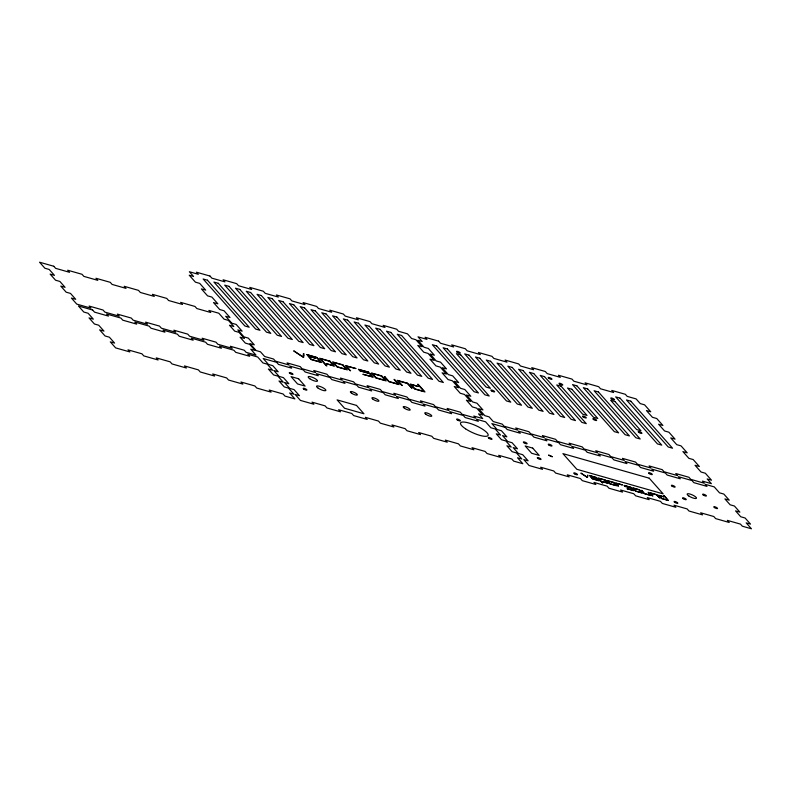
<?xml version="1.0" encoding="UTF-8"?>
<svg xmlns="http://www.w3.org/2000/svg" width="791" height="791" viewBox="0 0 791 791"><rect width="100%" height="100%" fill="white"/><g stroke="black" fill="none" stroke-linecap="round" stroke-linejoin="round"><path stroke-width="1.19" d="M303.823 355.614L303.645 357.423L293.698 350.848L303.052 357.018L303.408 353.607L304.051 353.795L303.823 355.614M587.624 476.271L587.505 477.477L580.881 473.097L587.12 477.21L587.782 475.065L587.624 476.271M548.717 455.151L552.217 456.714L548.717 455.151M209.991 276.049L196.435 272.193L198.294 274.289L189.375 271.748L193.548 276.445L189.237 275.219L195.407 282.16L199.718 283.396L205.7 290.129L201.389 288.903L207.549 295.844L211.869 297.07L217.851 303.803L213.53 302.577L219.7 309.528L224.011 310.754L229.993 317.488L225.682 316.262L231.852 323.203L236.163 324.429L242.145 331.172L237.834 329.936L244.004 336.887L248.315 338.113L254.297 344.846L249.986 343.62L256.146 350.561L260.466 351.797L264.639 356.494L273.548 359.025L275.406 361.121L288.962 364.977L287.103 362.891L300.224 366.619L302.073 368.715L315.629 372.571L313.77 370.475L326.891 374.212L328.749 376.308L342.295 380.164L340.446 378.068L353.567 381.806L355.416 383.892L368.972 387.758L367.113 385.662L380.234 389.399L382.093 391.486L395.638 395.342L393.789 393.256L406.91 396.993L408.759 399.079L422.315 402.935L420.456 400.849L433.577 404.587L435.436 406.673L448.981 410.529L447.133 408.443L460.253 412.17L462.102 414.266L475.658 418.123L473.799 416.036L482.718 418.568L478.545 413.871L482.856 415.097L476.686 408.156L472.375 406.93L466.393 400.187L470.704 401.423L464.535 394.472L460.224 393.246L454.242 386.512L458.553 387.738L452.393 380.797L448.072 379.561L442.09 372.828L446.411 374.054L440.241 367.113L435.93 365.887L429.948 359.154L434.259 360.38L428.089 353.429L423.778 352.203L417.796 345.469L422.107 346.695L415.937 339.754L411.627 338.518L407.454 333.822L398.545 331.291L396.687 329.194L383.131 325.338L384.99 327.434L371.869 323.697L370.01 321.611L356.464 317.745L358.323 319.841L345.202 316.103L343.343 314.017L329.788 310.161L331.647 312.247L318.526 308.51L316.667 306.424L303.121 302.567L304.98 304.654L291.859 300.916L290 298.83L276.445 294.974L278.303 297.06L265.183 293.323L263.334 291.236L249.778 287.38L251.637 289.466L238.516 285.739L236.657 283.643L223.111 279.787L224.96 281.873L211.84 278.145L209.991 276.049M438.629 341.139L425.083 337.282L426.942 339.369L418.024 336.837L422.196 341.534L417.885 340.308L424.055 347.249L428.366 348.475L434.348 355.208L430.037 353.982L436.197 360.933L440.518 362.159L446.5 368.893L442.179 367.667L448.349 374.608L452.66 375.834L458.642 382.577L454.331 381.341L460.5 388.292L464.811 389.518L470.793 396.251L466.482 395.025L472.652 401.966L476.963 403.202L482.945 409.936L478.634 408.71L484.794 415.651L489.115 416.877L493.287 421.573L502.196 424.114L504.055 426.201L517.601 430.067L515.752 427.971L528.872 431.708L530.721 433.794L544.277 437.65L542.418 435.564L555.539 439.302L557.398 441.388L570.944 445.244L569.095 443.158L582.216 446.895L584.065 448.981L597.62 452.838L595.761 450.751L608.882 454.479L610.741 456.575L624.287 460.431L622.438 458.345L635.559 462.073L637.408 464.169L650.963 468.025L649.104 465.929L662.225 469.666L664.084 471.762L677.63 475.618L675.781 473.522L688.892 477.26L690.751 479.346L704.306 483.212L702.448 481.116L711.366 483.657L707.194 478.96L711.505 480.186L705.335 473.236L701.024 472.009L695.042 465.276L699.353 466.502L693.183 459.561L688.872 458.335L682.89 451.592L687.201 452.828L681.041 445.877L676.72 444.651L670.738 437.917L675.059 439.143L668.889 432.202L664.578 430.966L658.596 424.233L662.907 425.459L656.738 418.518L652.427 417.292L646.445 410.559L650.756 411.785L644.586 404.834L640.275 403.608L636.102 398.911L627.194 396.37L625.335 394.284L611.779 390.428L613.638 392.514L600.517 388.786L598.658 386.69L585.113 382.834L586.971 384.92L573.851 381.193L571.992 379.097L558.436 375.241L560.295 377.337L547.174 373.599L545.315 371.503L531.77 367.647L533.628 369.743L520.508 366.006L518.649 363.919L505.093 360.053L506.952 362.149L493.831 358.412L491.972 356.326L478.426 352.47L480.285 354.556L467.165 350.818L465.306 348.732L451.75 344.876L453.609 346.962L440.488 343.225L438.629 341.139M207.45 280.212L203.139 278.986L244.894 326.001L249.205 327.237L207.45 280.212M218.237 283.277L213.926 282.051L255.681 329.076L259.992 330.302L218.237 283.277M229.024 286.352L224.703 285.126L266.468 332.141L270.779 333.377L229.024 286.352M239.802 289.417L235.491 288.191L277.255 335.216L281.566 336.442L239.802 289.417M250.589 292.492L246.278 291.266L288.033 338.281L292.354 339.517L250.589 292.492M261.376 295.557L257.065 294.331L298.82 341.356L303.131 342.582L261.376 295.557M272.163 298.632L267.852 297.406L309.607 344.421L313.918 345.657L272.163 298.632M282.951 301.697L278.63 300.471L320.395 347.496L324.705 348.722L282.951 301.697M293.728 304.772L289.417 303.546L331.172 350.561L335.493 351.797L293.728 304.772M304.515 307.837L300.204 306.611L341.959 353.636L346.28 354.862L304.515 307.837M315.302 310.912L310.992 309.686L352.746 356.701L357.057 357.937L315.302 310.912M326.09 313.978L321.769 312.752L363.534 359.776L367.845 361.003L326.09 313.978M336.877 317.053L332.556 315.827L374.321 362.842L378.632 364.078L336.877 317.053M347.654 320.118L343.343 318.892L385.098 365.917L389.419 367.143L347.654 320.118M358.442 323.193L354.131 321.967L395.886 368.982L400.206 370.218L358.442 323.193M369.229 326.258L364.918 325.032L406.673 372.057L410.984 373.283L369.229 326.258M380.016 329.333L375.695 328.107L417.46 375.122L421.771 376.358L380.016 329.333M390.803 332.398L386.483 331.172L428.247 378.197L432.558 379.423L390.803 332.398M401.581 335.473L397.27 334.247L439.025 381.262L443.346 382.498L401.581 335.473M436.652 345.924L432.341 344.698L474.096 391.713L478.417 392.949L436.652 345.924M447.439 348.989L443.128 347.763L484.883 394.788L489.194 396.014L447.439 348.989M469.014 355.129L464.693 353.903L506.458 400.928L510.768 402.154L469.014 355.129M479.791 358.204L475.48 356.978L517.245 403.993L521.556 405.229L479.791 358.204M490.578 361.269L486.267 360.043L528.022 407.068L532.343 408.294L490.578 361.269M501.365 364.344L497.055 363.118L538.809 410.134L543.12 411.369L501.365 364.344M512.153 367.41L507.842 366.184L549.597 413.209L553.908 414.435L512.153 367.41M522.94 370.485L518.619 369.259L560.384 416.274L564.695 417.51L522.94 370.485M533.717 373.55L529.406 372.324L571.171 419.349L575.482 420.575L533.717 373.55M544.505 376.625L540.194 375.399L581.949 422.414L586.269 423.65L544.505 376.625M576.866 385.83L572.546 384.604L614.31 431.629L618.621 432.855L576.866 385.83M587.644 388.905L583.333 387.679L625.098 434.694L629.409 435.93L587.644 388.905M598.431 391.97L594.12 390.744L635.875 437.769L640.196 438.995L598.431 391.97M620.006 398.11L615.685 396.884L657.45 443.909L661.76 445.135L620.006 398.11M630.793 401.185L626.472 399.959L668.237 446.974L672.548 448.21L630.793 401.185M460.728 354.882L456.417 353.656L486.109 387.096L490.43 388.322L460.728 354.882M561.046 386.176L556.735 384.95L582.71 414.207L587.031 415.433L561.046 386.176M571.834 389.241L567.513 388.015L593.497 417.272L597.818 418.498L571.834 389.241M614.973 401.521L610.662 400.295L636.636 429.553L640.957 430.779L614.973 401.521M53.778 266.251L39.55 262.207L44.909 268.238L49.23 269.474L54.45 275.347L50.14 274.121L55.548 280.212L59.859 281.438L65.08 287.321L60.769 286.095L66.177 292.186L70.488 293.412L75.718 299.295L71.398 298.069L76.767 304.11L90.995 308.154L89.136 306.068L103.038 310.023L104.896 312.119L119.233 316.192L117.375 314.106L131.276 318.061L133.135 320.157L147.472 324.231L145.613 322.145L159.525 326.1L161.374 328.196L175.711 332.269L173.852 330.183L187.764 334.138L189.613 336.234L203.949 340.308L202.101 338.222L216.002 342.177L217.861 344.273L232.198 348.347L230.339 346.26L244.241 350.215L246.1 352.311L256.017 355.129L250.747 349.197L255.058 350.423L249.649 344.332L245.339 343.106L240.108 337.223L244.429 338.449L239.02 332.358L234.7 331.132L229.479 325.249L233.79 326.485L228.381 320.395L224.071 319.159L218.8 313.226L208.883 310.408L210.742 312.494L196.84 308.539L194.981 306.453L180.645 302.37L182.503 304.456L168.602 300.501L166.743 298.405L152.406 294.331L154.265 296.417L140.353 292.462L138.504 290.366L124.167 286.293L126.016 288.379L112.114 284.424L110.256 282.328L95.929 278.254L97.777 280.34L83.876 276.385L82.017 274.289L67.68 270.215L69.539 272.302L55.637 268.347L53.778 266.251M418.31 384.446L417.658 384.258L424.065 391.466L415.008 388.885L411.102 384.495L418.221 386.522L410.183 384.001L414.632 389.014L424.994 391.96L418.31 384.446M316.993 357.473L306.641 354.526L316.627 357.601L320.523 361.991L311.466 359.411L308.678 356.276L315.797 358.303L307.758 355.782L311.1 359.549L321.453 362.496L316.993 357.473M329.936 361.161L319.584 358.214L326.268 365.739L326.91 365.917L320.513 358.709L329.57 361.289L333.466 365.679L326.347 363.652L334.395 366.174L329.936 361.161M342.879 364.849L332.527 361.892L336.986 366.915L347.338 369.862L342.879 364.849M355.821 368.527L345.469 365.58L349.929 370.593L350.571 370.781L346.399 366.075L355.821 368.527M368.764 372.215L358.412 369.268L359.806 370.831L369.516 373.599L372.294 376.734L362.871 374.281L373.223 377.228L369.881 373.471L360.172 370.702L359.341 369.763L368.764 372.215M381.707 375.893L371.355 372.947L375.804 377.969L386.166 380.916L381.707 375.893M384.94 376.823L384.297 376.635L388.747 381.648L399.109 384.594L394.65 379.581L394.007 379.393L398.18 384.1L389.123 381.519L384.94 376.823M407.592 383.269L397.24 380.323L401.69 385.336L402.342 385.514L398.17 380.817L407.227 383.398L412.052 388.282L407.592 383.269M342.513 364.977L333.456 362.397L337.352 366.787L346.409 369.367L342.513 364.977M381.341 376.022L372.284 373.451L376.18 377.831L385.237 380.412L381.341 376.022M92.656 310.032L78.428 305.988L83.797 312.03L88.108 313.256L93.328 319.139L89.017 317.903L94.426 323.994L98.737 325.23L103.967 331.103L99.646 329.877L105.055 335.967L109.376 337.193L114.596 343.076L110.285 341.85L115.644 347.892L129.872 351.936L128.013 349.849L141.925 353.804L143.774 355.901L158.111 359.974L156.262 357.888L170.164 361.843L172.013 363.939L186.35 368.013L184.501 365.926L198.403 369.881L200.261 371.978L214.598 376.051L212.739 373.965L226.641 377.92L228.5 380.016L242.837 384.09L240.978 382.004L254.88 385.959L256.739 388.055L271.076 392.128L269.217 390.042L283.129 393.997L284.978 396.093L294.895 398.911L289.625 392.979L293.936 394.205L288.527 388.114L284.216 386.888L278.996 381.005L283.307 382.231L277.898 376.14L273.587 374.914L268.367 369.031L272.677 370.267L267.269 364.176L262.948 362.94L257.688 357.008L247.771 354.19L249.63 356.276L235.718 352.321L233.869 350.235L219.532 346.151L221.381 348.238L207.479 344.283L205.62 342.196L191.284 338.113L193.142 340.199L179.241 336.244L177.382 334.158L163.045 330.074L164.904 332.161L151.002 328.206L149.143 326.119L134.806 322.036L136.665 324.122L122.753 320.167L120.904 318.071L106.567 313.997L108.416 316.084L94.515 312.129L92.656 310.032M276.642 362.327L263.195 358.501L268.465 364.433L272.786 365.669L278.195 371.76L273.874 370.524L279.104 376.407L283.415 377.633L288.824 383.724L284.513 382.498L289.733 388.381L294.044 389.607L299.453 395.698L295.142 394.472L300.412 400.404L313.859 404.231L312 402.144L325.121 405.872L326.97 407.968L340.525 411.824L338.667 409.738L351.787 413.466L353.646 415.562L367.192 419.418L365.343 417.322L378.464 421.059L380.313 423.155L393.869 427.011L392.01 424.915L405.13 428.653L406.989 430.739L420.535 434.605L418.686 432.509L431.807 436.246L433.656 438.333L447.212 442.189L445.353 440.103L458.473 443.84L460.332 445.926L473.878 449.782L472.029 447.696L485.15 451.434L486.999 453.52L500.555 457.376L498.696 455.29L511.817 459.017L513.675 461.113L522.802 463.714L517.532 457.781L521.842 459.007L516.434 452.917L512.123 451.691L506.902 445.808L511.213 447.034L505.805 440.943L501.494 439.717L496.273 433.834L500.584 435.06L495.176 428.969L490.865 427.743L485.595 421.811L476.459 419.21L478.318 421.296L465.197 417.569L463.338 415.473L449.792 411.617L451.651 413.703L438.53 409.975L436.672 407.879L423.116 404.023L424.975 406.119L411.854 402.382L409.995 400.295L396.449 396.429L398.308 398.526L385.187 394.788L383.328 392.702L369.773 388.846L371.632 390.932L358.511 387.195L356.652 385.108L343.106 381.252L344.965 383.338L331.844 379.601L329.985 377.515L316.43 373.659L318.289 375.745L305.168 372.007L303.309 369.921L289.763 366.065L291.622 368.151L278.501 364.424L276.642 362.327M505.291 427.417L491.844 423.59L497.114 429.523L501.435 430.749L506.843 436.84L502.522 435.614L507.743 441.497L512.064 442.723L517.472 448.813L513.161 447.587L518.382 453.47L522.693 454.696L528.101 460.787L523.79 459.561L529.06 465.494L542.497 469.32L540.649 467.224L553.769 470.961L555.618 473.048L569.174 476.914L567.315 474.818L580.436 478.555L582.295 480.641L595.841 484.497L593.992 482.411L607.112 486.149L608.961 488.235L622.517 492.091L620.658 490.005L633.779 493.742L635.638 495.828L649.184 499.685L647.335 497.598L660.455 501.336L662.304 503.422L675.86 507.278L674.001 505.192L687.122 508.92L688.981 511.016L702.527 514.872L700.678 512.786L713.798 516.513L715.647 518.609L729.203 522.465L727.344 520.369L740.465 524.107L742.324 526.193L751.45 528.793L746.18 522.861L750.491 524.087L745.082 517.996L740.772 516.77L735.551 510.887L739.862 512.123L734.453 506.032L730.142 504.796L724.912 498.923L729.233 500.149L723.824 494.059L719.503 492.833L714.233 486.89L705.107 484.3L706.966 486.386L693.845 482.648L691.987 480.562L678.441 476.706L680.29 478.792L667.169 475.055L665.32 472.969L651.764 469.112L653.623 471.199L640.502 467.471L638.644 465.375L625.098 461.519L626.947 463.605L613.836 459.878L611.977 457.781L598.421 453.925L600.28 456.021L587.159 452.284L585.3 450.188L571.755 446.332L573.604 448.428L560.493 444.69L558.634 442.604L545.078 438.738L546.937 440.834L533.816 437.097L531.957 435.01L518.412 431.154L520.27 433.241L507.15 429.503L505.291 427.417M649.203 478.179L562.915 453.619L576.837 469.29L663.125 493.851L649.203 478.179M298.603 378.77L291.058 376.625L297.554 383.942L305.099 386.087L298.603 378.77M532.719 448.111L525.165 445.956L531.661 453.273L539.215 455.418L532.719 448.111M356.504 405.407L337.095 399.88L344.52 408.235L363.929 413.762L356.504 405.407M663.956 495.492L667.792 500.179L661.751 498.459L659.15 495.532L663.896 496.886L658.537 495.196L661.503 498.548L668.405 500.505L663.956 495.492M596.414 477.517L589.513 475.549L596.167 477.606L598.767 480.533L592.726 478.812L590.867 476.716L595.613 478.071L590.254 476.39L592.479 478.891L599.38 480.859L596.414 477.517M605.046 479.969L598.134 478.011L602.594 483.024L598.757 478.337L604.799 480.058L607.389 482.985L602.653 481.63L608.012 483.321L605.046 479.969M613.668 482.431L606.766 480.463L609.732 483.805L616.634 485.773L613.668 482.431M622.299 484.883L615.398 482.915L618.364 486.267L616.011 483.252L622.299 484.883M630.921 487.345L624.02 485.377L624.949 486.425L631.426 488.265L633.275 490.351L626.996 488.719L633.898 490.687L631.673 488.176L624.643 485.704L630.921 487.345M639.553 489.797L632.652 487.829L635.618 491.171L642.519 493.139L639.553 489.797M641.709 490.41L644.25 493.633L651.151 495.601L648.185 492.249L650.538 495.265L644.497 493.544L641.709 490.41M656.807 494.711L649.905 492.744L652.882 496.086L650.528 493.08L656.56 494.79L659.783 498.053L656.807 494.711M613.42 482.51L607.379 480.799L609.98 483.726L616.021 485.437L613.42 482.51M639.306 489.886L633.265 488.166L635.865 491.092L641.906 492.813L639.306 489.886M548.914 445.036A2.047 0.524 24.3 0 0 551.96 445.956A2.047 0.524 24.3 0 0 549.448 444.285A2.047 0.524 24.3 0 0 548.914 445.036M574.434 473.779A2.047 0.524 24.3 0 0 577.479 474.689A2.047 0.524 24.3 0 0 574.968 473.018A2.047 0.524 24.3 0 0 574.434 473.779M649.223 473.591A2.047 0.524 24.3 0 0 652.268 474.511A2.047 0.524 24.3 0 0 649.757 472.83A2.047 0.524 24.3 0 0 649.223 473.591M672.053 486.139A2.047 0.524 24.3 0 0 675.099 487.058A2.047 0.524 24.3 0 0 672.587 485.387A2.047 0.524 24.3 0 0 672.053 486.139M683.187 498.676A2.047 0.524 24.3 0 0 686.232 499.596A2.047 0.524 24.3 0 0 683.721 497.925A2.047 0.524 24.3 0 0 683.187 498.676M674.733 502.325A2.047 0.524 24.3 0 0 677.788 503.244A2.047 0.524 24.3 0 0 675.267 501.573A2.047 0.524 24.3 0 0 674.733 502.325M703.328 495.047A2.047 0.524 24.3 0 0 706.373 495.967A2.047 0.524 24.3 0 0 703.861 494.286A2.047 0.524 24.3 0 0 703.328 495.047M714.461 507.585A2.047 0.524 24.3 0 0 717.506 508.504A2.047 0.524 24.3 0 0 714.995 506.823A2.047 0.524 24.3 0 0 714.461 507.585M688.832 495.997A5.122 1.315 24.3 0 0 696.446 498.29A5.122 1.315 24.3 0 0 690.167 494.098A5.122 1.315 24.3 0 0 688.832 495.997M309.854 378.79A5.122 1.315 24.3 0 0 317.468 381.084A5.122 1.315 24.3 0 0 311.189 376.892A5.122 1.315 24.3 0 0 309.854 378.79M318.209 388.193A5.122 1.315 24.3 0 0 325.823 390.487A5.122 1.315 24.3 0 0 319.544 386.295A5.122 1.315 24.3 0 0 318.209 388.193M303.843 389.132A2.047 0.524 24.3 0 0 306.888 390.052A2.047 0.524 24.3 0 0 304.377 388.381A2.047 0.524 24.3 0 0 303.843 389.132M289.921 373.461A2.047 0.524 24.3 0 0 292.967 374.38A2.047 0.524 24.3 0 0 290.455 372.709A2.047 0.524 24.3 0 0 289.921 373.461M537.959 458.473A2.047 0.524 24.3 0 0 541.004 459.393A2.047 0.524 24.3 0 0 538.493 457.712A2.047 0.524 24.3 0 0 537.959 458.473M524.038 442.802A2.047 0.524 24.3 0 0 527.083 443.721A2.047 0.524 24.3 0 0 524.571 442.04A2.047 0.524 24.3 0 0 524.038 442.802M351.6 393.226A3.836 0.989 24.3 0 0 357.314 394.946A3.836 0.989 24.3 0 0 352.598 391.802A3.836 0.989 24.3 0 0 351.6 393.226M373.164 399.366A3.836 0.989 24.3 0 0 378.879 401.086A3.836 0.989 24.3 0 0 374.173 397.942A3.836 0.989 24.3 0 0 373.164 399.366M404.448 408.265A3.836 0.989 24.3 0 0 410.153 409.985A3.836 0.989 24.3 0 0 405.447 406.841A3.836 0.989 24.3 0 0 404.448 408.265M426.013 414.405A3.836 0.989 24.3 0 0 431.728 416.125A3.836 0.989 24.3 0 0 427.021 412.981A3.836 0.989 24.3 0 0 426.013 414.405M465.523 428.791A15.098 3.886 24.3 0 0 487.998 435.564A15.098 3.886 24.3 0 0 469.468 423.195A15.098 3.886 24.3 0 0 465.523 428.791M457.327 419.942A2.047 0.524 24.3 0 0 460.372 420.861A2.047 0.524 24.3 0 0 457.86 419.181A2.047 0.524 24.3 0 0 457.327 419.942M488.947 438.313A2.047 0.524 24.3 0 0 491.992 439.232A2.047 0.524 24.3 0 0 489.481 437.561A2.047 0.524 24.3 0 0 488.947 438.313M491.547 390.883A2.047 0.524 24.3 0 0 494.602 391.802A2.047 0.524 24.3 0 0 492.091 390.121A2.047 0.524 24.3 0 0 491.547 390.883M457.218 352.222A2.047 0.524 24.3 0 0 460.263 353.142A2.047 0.524 24.3 0 0 457.752 351.461A2.047 0.524 24.3 0 0 457.218 352.222M548.895 378.316A2.047 0.524 24.3 0 0 551.94 379.235A2.047 0.524 24.3 0 0 549.429 377.554A2.047 0.524 24.3 0 0 548.895 378.316M583.224 416.976A2.047 0.524 24.3 0 0 586.269 417.895A2.047 0.524 24.3 0 0 583.758 416.224A2.047 0.524 24.3 0 0 583.224 416.976M593.547 419.527A2.047 0.524 24.3 0 0 596.592 420.446A2.047 0.524 24.3 0 0 594.081 418.765A2.047 0.524 24.3 0 0 593.547 419.527M559.692 384.119A2.047 0.524 24.3 0 0 562.737 385.039A2.047 0.524 24.3 0 0 560.226 383.368A2.047 0.524 24.3 0 0 559.692 384.119M611.463 398.862A2.047 0.524 24.3 0 0 614.508 399.781A2.047 0.524 24.3 0 0 611.997 398.1A2.047 0.524 24.3 0 0 611.463 398.862M638.841 432.42A2.047 0.524 24.3 0 0 641.897 433.339A2.047 0.524 24.3 0 0 639.385 431.659A2.047 0.524 24.3 0 0 638.841 432.42"/></g></svg>
